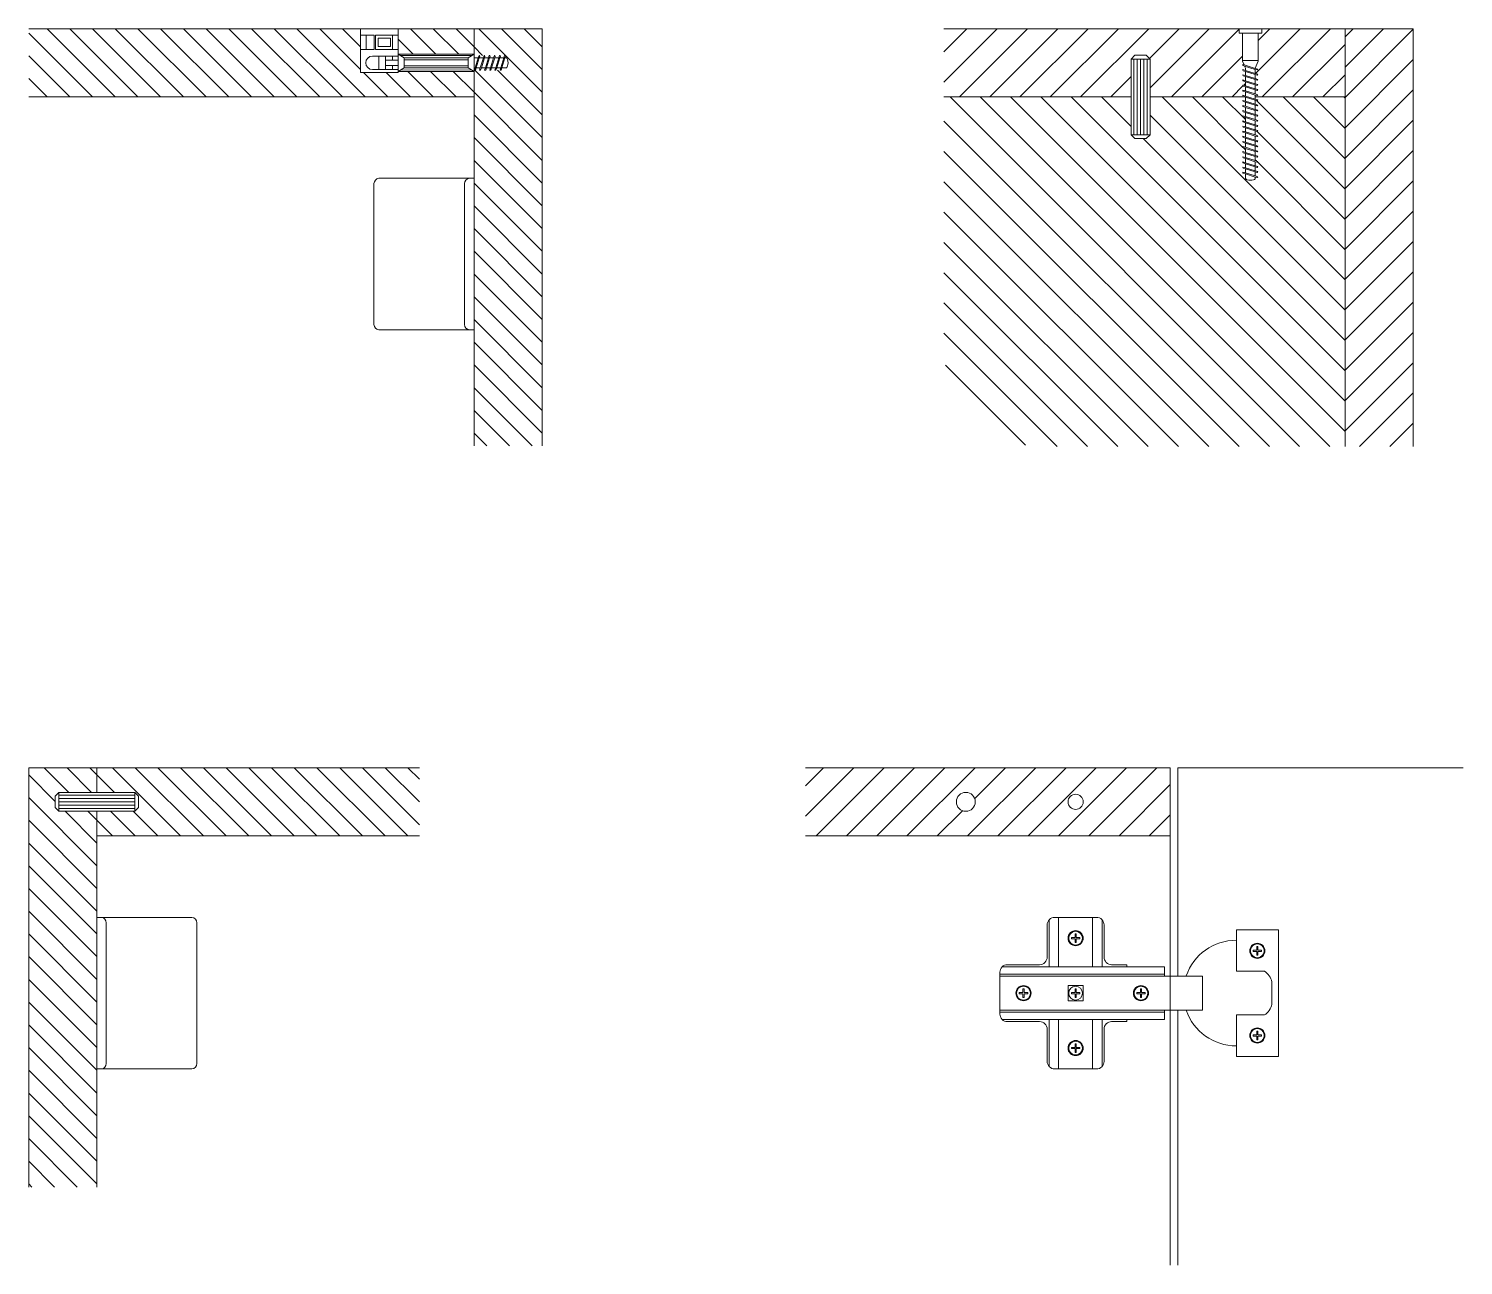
# Model space of a CAD drawing. Header units: centimetres. Extents: x -2268 to 1812, y -1681 to 1458.
# Drawn here: x 1390.99 to 1428.88, y -1464.32 to -1431.68 of the extents above; entities that cross this region are included whole.
import ezdxf

# ---------------------------------------------------------------- set-up
doc = ezdxf.new("R2010")
doc.units = ezdxf.units.CM
for name, color, linetype, lineweight in [('0_Num_Penna__5', 5, 'Continuous', 18), ('0_Num_Penna__6', 6, 'Continuous', 18), ('A-FURN_Num_Penna__252_Num_Penna__252_Num_Penna__3_Num_Penna__252_Num_Penna__252_Num_Penna__252_Num_Penna__252_Num_Penna__252_Num_Penna__252_Num_Penna__252_Num_Penna__252_Num_Penna__252_Num_Penna__252_Num_Penna__252_Num_Penna__5', 5, 'Continuous', 18), ('A-FURN_Num_Penna__252_Num_Penna__252_Num_Penna__3_Num_Penna__252_Num_Penna__252_Num_Penna__252_Num_Penna__252_Num_Penna__252_Num_Penna__252_Num_Penna__252_Num_Penna__252_Num_Penna__252_Num_Penna__252_Num_Penna__252_Num_Penna__6', 6, 'Continuous', 18), ('INFO_Num_Penna__2_Num_Penna__2_Num_Penna__2_Num_Penna__2_Num_Penna__5', 5, 'Continuous', 18), ('PDF _Geometria_Num_Penna__5', 5, 'Continuous', 18), ('PDF16_Geometry_Num_Penna__6_Num_Penna__6_Num_Penna__6_Num_Penna__6_Num_Penna__6_Num_Penna__6_Num_Penna__6_Num_Penna__6_Num_Penna__6_Num_Penna__6_Num_Penna__6_Num_Penna__6_Num_Penna__6_Num_Penna__6', 6, 'Continuous', 18), ('PDF22_Geometry_Num_Penna__1_Num_Penna__255_Num_Penna__5_Num_Penna__5_Num_Penna__5', 5, 'Continuous', 18), ('PDF2_Geometry_Num_Penna__7_Num_Penna__7_Num_Penna__7_Num_Penna__7_Num_Penna__7_Num_Penna__7_Num_Penna__7_Num_Penna__5', 5, 'Continuous', 18), ('PDF2_Geometry_Num_Penna__7_Num_Penna__7_Num_Penna__7_Num_Penna__7_Num_Penna__7_Num_Penna__7_Num_Penna__7_Num_Penna__6', 6, 'Continuous', 18), ('PDF_Geometry_Num_Penna__7_Num_Penna__7_Num_Penna__3_Num_Penna__6_Num_Penna__6_Num_Penna__6_Num_Penna__6_Num_Penna__6_Num_Penna__6_Num_Penna__6_Num_Penna__6_Num_Penna__6_Num_Penna__6_Num_Penna__6', 6, 'Continuous', 18), ('VITE_Num_Penna__5', 5, 'Continuous', 18), ('VITE_Num_Penna__6', 6, 'Continuous', 18)]:
    doc.layers.add(name, color=color, linetype=linetype, lineweight=lineweight)
pattern_1 = [(135, (2267.1687, 92.25136), (-0.3, -0.3), [])]

msp = doc.modelspace()

# ---------------------------------------------------------------- hatches: boundary and pattern name
at = {"layer": '0_Num_Penna__5', "ltscale": 0.5}
h = msp.add_hatch(dxfattribs=at)
h.set_pattern_fill('JIS_WOOD', color=254, scale=0.6, angle=90)
h.paths.add_polyline_path([(1402.7522, -1431.6759), (1400.7522, -1431.6759), (1400.7522, -1432.3473), (1402.7522, -1432.3473)], flags=17)
h.paths.add_polyline_path([(1390.9918, -1431.6759), (1390.9918, -1433.4759), (1402.7522, -1433.4759), (1402.7522, -1432.8044), (1400.7522, -1432.8044), (1400.7522, -1432.8332), (1399.7522, -1432.8332), (1399.7522, -1431.6759)])
h = msp.add_hatch(dxfattribs=at)
h.set_pattern_fill('JIS_WOOD', color=254, scale=0.6, angle=90)
h.paths.add_polyline_path([(1402.7522, -1442.6877), (1404.5522, -1442.6877), (1404.5522, -1431.6759), (1402.7522, -1431.6759), (1402.7522, -1432.3793), (1403.5826, -1432.3793), (1403.6145, -1432.4526), (1403.6384, -1432.4914), (1403.6384, -1432.6603), (1403.6145, -1432.6993), (1403.5976, -1432.7063), (1403.5826, -1432.7061), (1403.5826, -1432.7725), (1402.7522, -1432.7724)])
h = msp.add_hatch(dxfattribs=at)
h.set_pattern_fill('JIS_WOOD', color=254, scale=0.8)
h.set_pattern_definition([(45, (-26.9545, 0), (-0.4, 0.4), [])])
h.paths.add_polyline_path([(1423.0477, -1431.7958), (1422.9536, -1431.7958), (1422.9536, -1431.6759), (1415.1625, -1431.6759), (1415.1625, -1433.4759), (1420.1049, -1433.4759), (1420.1049, -1432.4759), (1420.2049, -1432.3759), (1420.5049, -1432.3759), (1420.6049, -1432.4759), (1420.6049, -1433.4759), (1423.0723, -1433.4759, -0.3351529), (1423.0569, -1433.433), (1423.1232, -1433.4535), (1423.1232, -1433.3463), (1423.0596, -1433.3266, -0.1987158), (1423.0569, -1433.2977), (1423.1232, -1433.3183), (1423.1232, -1433.211), (1423.0596, -1433.1913, -0.1992809), (1423.0569, -1433.1624), (1423.1232, -1433.183), (1423.1232, -1433.0757), (1423.0596, -1433.056, -0.1983308), (1423.0569, -1433.0271), (1423.1232, -1433.0477), (1423.1232, -1432.9404), (1423.0596, -1432.9207, -0.1996276), (1423.0569, -1432.8918), (1423.1232, -1432.9124), (1423.1232, -1432.8051), (1423.0596, -1432.7854, -0.1987158), (1423.0569, -1432.7566), (1423.1232, -1432.7771), (1423.1232, -1432.7195), (1423.1014, -1432.6631), (1423.0596, -1432.6501, -0.1958522), (1423.0571, -1432.6213), (1423.089, -1432.6312), (1423.045, -1432.5175), (1423.0477, -1432.5175)])
h.paths.add_polyline_path([(1425.7549, -1431.6759), (1423.5536, -1431.6759), (1423.5536, -1431.7959), (1423.4595, -1431.7959), (1423.4595, -1432.5175), (1423.4595, -1432.5175, -0.0928248), (1423.4569, -1432.5311), (1423.3839, -1432.7195), (1423.3839, -1432.7225), (1423.4503, -1432.743, -0.1989009), (1423.4318, -1432.7653), (1423.3839, -1432.7505), (1423.3839, -1432.8578), (1423.4503, -1432.8783, -0.1990067), (1423.4318, -1432.9006), (1423.3839, -1432.8858), (1423.3839, -1432.9931), (1423.4503, -1433.0136, -0.1988875), (1423.4318, -1433.0359), (1423.3839, -1433.021), (1423.3839, -1433.1284), (1423.4503, -1433.1489, -0.1989434), (1423.4318, -1433.1712), (1423.3839, -1433.1563), (1423.3839, -1433.2637), (1423.4503, -1433.2842, -0.1988859), (1423.4318, -1433.3064), (1423.3839, -1433.2916), (1423.3839, -1433.399), (1423.4503, -1433.4195, -0.1990067), (1423.4318, -1433.4417), (1423.3839, -1433.4269), (1423.3839, -1433.4759), (1425.7549, -1433.4759)])
h = msp.add_hatch(dxfattribs=at)
h.set_pattern_fill('JIS_WOOD', color=254, scale=0.8)
h.set_pattern_definition([(45, (2133.77467, 9.7282), (-0.4, 0.4), [])])
h.paths.add_polyline_path([(1425.7549, -1442.7087), (1427.5549, -1442.7087), (1427.5549, -1431.6759), (1425.7549, -1431.6759)])
h = msp.add_hatch(dxfattribs=at)
h.set_pattern_fill('JIS_WOOD', color=254, scale=0.8, angle=90)
h.set_pattern_definition([(135, (-26.9545, 0), (-0.4, -0.4), [])])
h.paths.add_polyline_path([(1425.7549, -1433.4759), (1423.3839, -1433.4759), (1423.3839, -1433.5342), (1423.4503, -1433.5548, -0.1988875), (1423.4318, -1433.577), (1423.3839, -1433.5622), (1423.3839, -1433.6695), (1423.4503, -1433.6901, -0.1989434), (1423.4318, -1433.7123), (1423.3839, -1433.6975), (1423.3839, -1433.8048), (1423.4503, -1433.8254, -0.1988859), (1423.4318, -1433.8476), (1423.3839, -1433.8328), (1423.3839, -1433.9401), (1423.4503, -1433.9607, -0.1990067), (1423.4318, -1433.9829), (1423.3839, -1433.9681), (1423.3839, -1434.0754), (1423.4503, -1434.0959, -0.1988875), (1423.4318, -1434.1182), (1423.3839, -1434.1034), (1423.3839, -1434.2107), (1423.4503, -1434.2312, -0.1989434), (1423.4318, -1434.2535), (1423.3839, -1434.2387), (1423.3839, -1434.346), (1423.4503, -1434.3665, -0.1988859), (1423.4318, -1434.3888), (1423.3839, -1434.374), (1423.3839, -1434.4813), (1423.4503, -1434.5018, -0.1990067), (1423.4318, -1434.5241), (1423.3839, -1434.5093), (1423.3839, -1434.6166), (1423.4503, -1434.6371, -0.1988875), (1423.4318, -1434.6594), (1423.3839, -1434.6445), (1423.3839, -1434.7519), (1423.4503, -1434.7724, -0.1989434), (1423.4318, -1434.7947), (1423.3839, -1434.7798), (1423.3839, -1434.8872), (1423.4503, -1434.9077, -0.1988859), (1423.4318, -1434.9299), (1423.3839, -1434.9151), (1423.3839, -1435.0225), (1423.4503, -1435.043, -0.1990067), (1423.4318, -1435.0652), (1423.3839, -1435.0504), (1423.3839, -1435.1577), (1423.4503, -1435.1783, -0.1988875), (1423.4318, -1435.2005), (1423.3839, -1435.1857), (1423.3839, -1435.293), (1423.4503, -1435.3136, -0.1989434), (1423.4318, -1435.3358), (1423.3839, -1435.321), (1423.3839, -1435.4283), (1423.4503, -1435.4489, -0.1988859), (1423.4318, -1435.4711), (1423.3839, -1435.4563), (1423.3839, -1435.5636), (1423.4503, -1435.5842, -0.1990067), (1423.4318, -1435.6064), (1423.3839, -1435.5916), (1423.3839, -1435.6305, -0.1429907), (1423.3385, -1435.6621, -0.1639438), (1423.1685, -1435.662, -0.1415974), (1423.1232, -1435.6305), (1423.1232, -1435.511), (1423.0596, -1435.4913, -0.1987158), (1423.0569, -1435.4624), (1423.1232, -1435.4829), (1423.1232, -1435.3757), (1423.0596, -1435.356, -0.1992809), (1423.0569, -1435.3271), (1423.1232, -1435.3476), (1423.1232, -1435.2404), (1423.0596, -1435.2207, -0.1983308), (1423.0569, -1435.1918), (1423.1232, -1435.2123), (1423.1232, -1435.1051), (1423.0596, -1435.0854, -0.1996276), (1423.0569, -1435.0565), (1423.1232, -1435.077), (1423.1232, -1434.9698), (1423.0596, -1434.9501, -0.1987158), (1423.0569, -1434.9212), (1423.1232, -1434.9418), (1423.1232, -1434.8345), (1423.0596, -1434.8148, -0.1992809), (1423.0569, -1434.7859), (1423.1232, -1434.8065), (1423.1232, -1434.6992), (1423.0596, -1434.6795, -0.1983308), (1423.0569, -1434.6506), (1423.1232, -1434.6712), (1423.1232, -1434.5639), (1423.0596, -1434.5442, -0.1996276), (1423.0569, -1434.5153), (1423.1232, -1434.5359), (1423.1232, -1434.4286), (1423.0596, -1434.4089, -0.1987158), (1423.0569, -1434.3801), (1423.1232, -1434.4006), (1423.1232, -1434.2933), (1423.0596, -1434.2736, -0.1992809), (1423.0569, -1434.2448), (1423.1232, -1434.2653), (1423.1232, -1434.158), (1423.0596, -1434.1383, -0.1983308), (1423.0569, -1434.1095), (1423.1232, -1434.13), (1423.1232, -1434.0227), (1423.0596, -1434.0031, -0.1996276), (1423.0569, -1433.9742), (1423.1232, -1433.9947), (1423.1232, -1433.8875), (1423.0596, -1433.8678, -0.1987158), (1423.0569, -1433.8389), (1423.1232, -1433.8594), (1423.1232, -1433.7522), (1423.0596, -1433.7325, -0.1992809), (1423.0569, -1433.7036), (1423.1232, -1433.7241), (1423.1232, -1433.6169), (1423.0596, -1433.5972, -0.1983308), (1423.0569, -1433.5683), (1423.1232, -1433.5888), (1423.1232, -1433.4816), (1423.1047, -1433.4759), (1420.6049, -1433.4759), (1420.6049, -1434.4759), (1420.5049, -1434.5759), (1420.2049, -1434.5759), (1420.1049, -1434.4759), (1420.1049, -1433.4759), (1415.1625, -1433.4759), (1415.1625, -1440.1036, 0.4142136), (1417.7676, -1442.7087), (1425.7549, -1442.7087)])
h = msp.add_hatch(dxfattribs=at)
h.set_pattern_fill('JIS_WOOD', color=254, scale=0.6, angle=90)
h.set_pattern_definition(pattern_1)
h.paths.add_polyline_path([(1390.9918, -1462.2522), (1392.7918, -1462.2522), (1392.7918, -1452.3341), (1391.7918, -1452.3341), (1391.6918, -1452.2341), (1391.6918, -1451.9341), (1391.7918, -1451.8341), (1392.7918, -1451.8341), (1392.7918, -1451.1841), (1390.9918, -1451.1841)])
h = msp.add_hatch(dxfattribs=at)
h.set_pattern_fill('JIS_WOOD', color=254, scale=0.6, angle=90)
h.set_pattern_definition(pattern_1)
h.paths.add_polyline_path([(1401.3081, -1452.9841), (1401.3081, -1451.1841), (1392.7918, -1451.1841), (1392.7918, -1451.8341), (1393.7918, -1451.8341), (1393.8918, -1451.9341), (1393.8918, -1452.2341), (1393.7918, -1452.3341), (1392.7918, -1452.3341), (1392.7918, -1452.9841)])
h = msp.add_hatch(dxfattribs=at)
h.set_pattern_fill('JIS_WOOD', color=254, scale=0.8)
h.set_pattern_definition([(45, (-65.03284, 10.99776), (-0.4, 0.4), [])])
h.paths.add_polyline_path([(1411.5095, -1451.1841), (1411.5095, -1452.9841), (1421.1392, -1452.9841), (1421.1392, -1451.1841)])
h.paths.add_polyline_path([(1415.9892, -1452.0841, -1), (1415.4892, -1452.0841, -1)], flags=16)
h.paths.add_polyline_path([(1418.8392, -1452.0841, -1), (1418.4392, -1452.0841, -1)], flags=16)

# ---------------------------------------------------------------- linework, layer by layer
at = {"layer": '0_Num_Penna__5', "color": 6, "ltscale": 0.5}
msp.add_line((1400.7522, -1432.8044), (1400.7522, -1432.8332), dxfattribs=at)
at = {"layer": '0_Num_Penna__6', "color": 6, "linetype": 'Continuous', "lineweight": 18}
for p, q in [((1399.7522, -1432.8332), (1399.7522, -1431.6759)), ((1400.7522, -1432.3473), (1400.7522, -1431.6759)), ((1402.7522, -1432.3473), (1400.7522, -1432.3473)), ((1420.1049, -1432.4759), (1420.2049, -1432.3759)), ((1420.2049, -1432.3759), (1420.5049, -1432.3759)), ((1420.6049, -1432.4759), (1420.5049, -1432.3759)), ((1400.7522, -1432.8332), (1399.7522, -1432.8332)), ((1420.1049, -1434.4759), (1420.2049, -1434.5759)), ((1420.2049, -1434.5759), (1420.5049, -1434.5759)), ((1420.6049, -1434.4759), (1420.5049, -1434.5759)), ((1391.7918, -1451.8341), (1391.6918, -1451.9341)), ((1391.6918, -1451.9341), (1391.6918, -1452.2341)), ((1393.7918, -1451.8341), (1393.8918, -1451.9341)), ((1393.8918, -1451.9341), (1393.8918, -1452.2341)), ((1391.7918, -1452.3341), (1391.6918, -1452.2341)), ((1393.7918, -1452.3341), (1393.8918, -1452.2341))]:
    msp.add_line(p, q, dxfattribs=at)
at = {"layer": 'A-FURN_Num_Penna__252_Num_Penna__252_Num_Penna__3_Num_Penna__252_Num_Penna__252_Num_Penna__252_Num_Penna__252_Num_Penna__252_Num_Penna__252_Num_Penna__252_Num_Penna__252_Num_Penna__252_Num_Penna__252_Num_Penna__252_Num_Penna__5', "color": 5, "linetype": 'Continuous', "lineweight": 18}
for p, q in [((1423.5536, -1431.6759), (1422.9536, -1431.6758)), ((1423.0477, -1431.7958), (1423.4595, -1431.7959)), ((1400.9091, -1432.4425), (1400.9091, -1432.7095)), ((1402.5953, -1432.4425), (1402.5953, -1432.7095)), ((1402.7827, -1432.7063), (1402.8634, -1432.4456)), ((1402.8914, -1432.4456), (1402.8108, -1432.7063)), ((1402.918, -1432.7063), (1402.9987, -1432.4456)), ((1403.0267, -1432.4456), (1402.9461, -1432.7063)), ((1403.0533, -1432.7063), (1403.134, -1432.4456)), ((1403.162, -1432.4456), (1403.0813, -1432.7063)), ((1403.1886, -1432.7063), (1403.2693, -1432.4456)), ((1403.2973, -1432.4456), (1403.2166, -1432.7063)), ((1403.3239, -1432.7063), (1403.4046, -1432.4456)), ((1403.4325, -1432.4456), (1403.3519, -1432.7063)), ((1403.4592, -1432.7063), (1403.5399, -1432.4456)), ((1403.5678, -1432.4456), (1403.4872, -1432.7063)), ((1423.1232, -1432.5175), (1423.0477, -1432.5175)), ((1423.089, -1432.6312), (1423.3839, -1432.7225)), ((1423.3839, -1432.7505), (1423.1014, -1432.6631)), ((1423.4595, -1432.5175), (1423.1232, -1432.5175)), ((1423.1232, -1432.7771), (1423.3839, -1432.8578)), ((1423.3839, -1432.8858), (1423.1232, -1432.8051)), ((1423.1232, -1432.9124), (1423.3839, -1432.9931)), ((1423.3839, -1433.021), (1423.1232, -1432.9404)), ((1423.1232, -1433.0477), (1423.3839, -1433.1284)), ((1423.3839, -1433.1563), (1423.1232, -1433.0757)), ((1423.1232, -1433.183), (1423.3839, -1433.2637)), ((1423.3839, -1433.2916), (1423.1232, -1433.211)), ((1423.1232, -1433.3183), (1423.3839, -1433.399)), ((1423.3839, -1433.4269), (1423.1232, -1433.3463)), ((1423.1232, -1433.4535), (1423.3839, -1433.5342)), ((1423.3839, -1433.5622), (1423.1232, -1433.4816)), ((1423.1232, -1433.5888), (1423.3839, -1433.6695)), ((1423.3839, -1433.6975), (1423.1232, -1433.6169)), ((1423.1232, -1433.7241), (1423.3839, -1433.8048)), ((1423.3839, -1433.8328), (1423.1232, -1433.7522)), ((1423.1232, -1433.8594), (1423.3839, -1433.9401)), ((1423.3839, -1433.9681), (1423.1232, -1433.8875)), ((1423.1232, -1433.9947), (1423.3839, -1434.0754)), ((1423.3839, -1434.1034), (1423.1232, -1434.0227)), ((1423.1232, -1434.13), (1423.3839, -1434.2107)), ((1423.3839, -1434.2387), (1423.1232, -1434.158)), ((1423.1232, -1434.2653), (1423.3839, -1434.346)), ((1423.3839, -1434.374), (1423.1232, -1434.2933)), ((1423.1232, -1434.4006), (1423.3839, -1434.4813)), ((1423.3839, -1434.5093), (1423.1232, -1434.4286)), ((1423.1232, -1434.5359), (1423.3839, -1434.6166)), ((1423.3839, -1434.6445), (1423.1232, -1434.5639)), ((1423.1232, -1434.6712), (1423.3839, -1434.7519)), ((1423.3839, -1434.7798), (1423.1232, -1434.6992)), ((1423.1232, -1434.8065), (1423.3839, -1434.8872)), ((1423.3839, -1434.9151), (1423.1232, -1434.8345)), ((1423.1232, -1434.9418), (1423.3839, -1435.0225)), ((1423.3839, -1435.0504), (1423.1232, -1434.9698)), ((1423.1232, -1435.077), (1423.3839, -1435.1577)), ((1423.3839, -1435.1857), (1423.1232, -1435.1051)), ((1423.1232, -1435.2123), (1423.3839, -1435.293)), ((1423.3839, -1435.321), (1423.1232, -1435.2404)), ((1423.1232, -1435.3476), (1423.3839, -1435.4283)), ((1423.3839, -1435.4563), (1423.1232, -1435.3757)), ((1423.1232, -1435.4829), (1423.3839, -1435.5636)), ((1423.3839, -1435.5916), (1423.1232, -1435.511)), ((1421.1392, -1456.6843), (1421.1392, -1457.5839)), ((1418.4392, -1456.9341), (1418.8392, -1456.9341)), ((1418.4392, -1456.9341), (1418.4392, -1457.3341)), ((1418.8392, -1456.9341), (1418.8392, -1457.3341)), ((1418.4392, -1457.3341), (1418.8392, -1457.3341))]:
    msp.add_line(p, q, dxfattribs=at)
msp.add_circle((1415.7392, -1452.0841), 0.25, dxfattribs=at)
at = {"layer": 'A-FURN_Num_Penna__252_Num_Penna__252_Num_Penna__3_Num_Penna__252_Num_Penna__252_Num_Penna__252_Num_Penna__252_Num_Penna__252_Num_Penna__252_Num_Penna__252_Num_Penna__252_Num_Penna__252_Num_Penna__252_Num_Penna__252_Num_Penna__6', "color": 6, "linetype": 'Continuous', "lineweight": 18}
for p, q in [((1422.9536, -1431.6758), (1422.9536, -1431.7958)), ((1423.5536, -1431.6758), (1423.5536, -1431.7959)), ((1422.9536, -1431.7958), (1423.0477, -1431.7958)), ((1423.4595, -1431.7959), (1423.5536, -1431.7959)), ((1402.8634, -1432.4456), (1402.884, -1432.3793)), ((1402.9062, -1432.3977), (1402.8914, -1432.4456)), ((1402.9987, -1432.4456), (1403.0193, -1432.3793)), ((1403.0415, -1432.3977), (1403.0267, -1432.4456)), ((1403.134, -1432.4456), (1403.1545, -1432.3793)), ((1403.1768, -1432.3977), (1403.162, -1432.4456)), ((1403.2693, -1432.4456), (1403.2898, -1432.3793)), ((1403.3121, -1432.3977), (1403.2973, -1432.4456)), ((1403.4046, -1432.4456), (1403.4251, -1432.3793)), ((1403.4474, -1432.3977), (1403.4325, -1432.4456)), ((1403.5399, -1432.4456), (1403.5604, -1432.3793)), ((1403.5826, -1432.3977), (1403.5678, -1432.4456)), ((1402.7622, -1432.7726), (1402.7827, -1432.7063)), ((1402.8108, -1432.7063), (1402.7911, -1432.77)), ((1402.8975, -1432.7726), (1402.918, -1432.7063)), ((1402.9461, -1432.7063), (1402.9264, -1432.7699)), ((1403.0328, -1432.7726), (1403.0533, -1432.7063)), ((1403.0813, -1432.7063), (1403.0616, -1432.77)), ((1403.1681, -1432.7726), (1403.1886, -1432.7063)), ((1403.2166, -1432.7063), (1403.1969, -1432.7699)), ((1403.3033, -1432.7726), (1403.3239, -1432.7063)), ((1403.3519, -1432.7063), (1403.3322, -1432.7699)), ((1403.4386, -1432.7726), (1403.4592, -1432.7063)), ((1403.4872, -1432.7063), (1403.4675, -1432.7699)), ((1423.0569, -1432.6213), (1423.089, -1432.6312)), ((1423.0569, -1432.7566), (1423.1232, -1432.7771)), ((1423.1014, -1432.6631), (1423.0596, -1432.6501)), ((1423.1232, -1432.8051), (1423.0596, -1432.7854)), ((1423.3839, -1432.7225), (1423.4503, -1432.743)), ((1423.4318, -1432.7653), (1423.3839, -1432.7505)), ((1423.0569, -1432.8918), (1423.1232, -1432.9124)), ((1423.0569, -1433.0271), (1423.1232, -1433.0477)), ((1423.0569, -1433.1624), (1423.1232, -1433.183)), ((1423.1232, -1432.9404), (1423.0596, -1432.9207)), ((1423.1232, -1433.0757), (1423.0596, -1433.056)), ((1423.1232, -1433.211), (1423.0596, -1433.1913)), ((1423.3839, -1432.8578), (1423.4503, -1432.8783)), ((1423.4318, -1432.9006), (1423.3839, -1432.8858)), ((1423.3839, -1432.9931), (1423.4503, -1433.0136)), ((1423.4318, -1433.0359), (1423.3839, -1433.021)), ((1423.3839, -1433.1284), (1423.4503, -1433.1489)), ((1423.4318, -1433.1712), (1423.3839, -1433.1563)), ((1423.0569, -1433.2977), (1423.1232, -1433.3183)), ((1423.0569, -1433.433), (1423.1232, -1433.4535)), ((1423.0569, -1433.5683), (1423.1232, -1433.5888)), ((1423.1232, -1433.3463), (1423.0596, -1433.3266)), ((1423.1232, -1433.4816), (1423.0596, -1433.4619)), ((1423.3839, -1433.2637), (1423.4503, -1433.2842)), ((1423.4318, -1433.3064), (1423.3839, -1433.2916)), ((1423.3839, -1433.399), (1423.4503, -1433.4195)), ((1423.4318, -1433.4417), (1423.3839, -1433.4269)), ((1423.3839, -1433.5342), (1423.4503, -1433.5548)), ((1423.4318, -1433.577), (1423.3839, -1433.5622)), ((1423.0569, -1433.7036), (1423.1232, -1433.7241)), ((1423.0569, -1433.8389), (1423.1232, -1433.8594)), ((1423.1232, -1433.6169), (1423.0596, -1433.5972)), ((1423.1232, -1433.7522), (1423.0596, -1433.7325)), ((1423.1232, -1433.8875), (1423.0596, -1433.8678)), ((1423.3839, -1433.6695), (1423.4503, -1433.6901)), ((1423.4318, -1433.7123), (1423.3839, -1433.6975)), ((1423.3839, -1433.8048), (1423.4503, -1433.8254)), ((1423.4318, -1433.8476), (1423.3839, -1433.8328)), ((1423.3839, -1433.9401), (1423.4503, -1433.9607)), ((1423.0569, -1433.9742), (1423.1232, -1433.9947)), ((1423.0569, -1434.1095), (1423.1232, -1434.13)), ((1423.0569, -1434.2448), (1423.1232, -1434.2653)), ((1423.1232, -1434.0227), (1423.0596, -1434.0031)), ((1423.1232, -1434.158), (1423.0596, -1434.1383)), ((1423.1232, -1434.2933), (1423.0596, -1434.2736)), ((1423.4318, -1433.9829), (1423.3839, -1433.9681)), ((1423.3839, -1434.0754), (1423.4503, -1434.0959)), ((1423.4318, -1434.1182), (1423.3839, -1434.1034)), ((1423.3839, -1434.2107), (1423.4503, -1434.2312)), ((1423.4318, -1434.2535), (1423.3839, -1434.2387)), ((1423.0569, -1434.3801), (1423.1232, -1434.4006)), ((1423.0569, -1434.5153), (1423.1232, -1434.5359)), ((1423.0569, -1434.6506), (1423.1232, -1434.6712)), ((1423.1232, -1434.4286), (1423.0596, -1434.4089)), ((1423.1232, -1434.5639), (1423.0596, -1434.5442)), ((1423.1232, -1434.6992), (1423.0596, -1434.6795)), ((1423.3839, -1434.346), (1423.4503, -1434.3665)), ((1423.4318, -1434.3888), (1423.3839, -1434.374)), ((1423.3839, -1434.4813), (1423.4503, -1434.5018)), ((1423.4318, -1434.5241), (1423.3839, -1434.5093)), ((1423.3839, -1434.6166), (1423.4503, -1434.6371)), ((1423.4318, -1434.6594), (1423.3839, -1434.6445)), ((1423.0569, -1434.7859), (1423.1232, -1434.8065)), ((1423.0569, -1434.9212), (1423.1232, -1434.9418)), ((1423.0569, -1435.0565), (1423.1232, -1435.077)), ((1423.1232, -1434.8345), (1423.0596, -1434.8148)), ((1423.1232, -1434.9698), (1423.0596, -1434.9501)), ((1423.1232, -1435.1051), (1423.0596, -1435.0854)), ((1423.3839, -1434.7519), (1423.4503, -1434.7724)), ((1423.4318, -1434.7946), (1423.3839, -1434.7798)), ((1423.3839, -1434.8872), (1423.4503, -1434.9077)), ((1423.4318, -1434.9299), (1423.3839, -1434.9151)), ((1423.3839, -1435.0225), (1423.4503, -1435.043)), ((1423.4318, -1435.0652), (1423.3839, -1435.0504)), ((1423.0569, -1435.1918), (1423.1232, -1435.2123)), ((1423.0569, -1435.3271), (1423.1232, -1435.3476)), ((1423.0569, -1435.4624), (1423.1232, -1435.4829)), ((1423.1232, -1435.2404), (1423.0596, -1435.2207)), ((1423.1232, -1435.3757), (1423.0596, -1435.356)), ((1423.3839, -1435.1577), (1423.4503, -1435.1783)), ((1423.4318, -1435.2005), (1423.3839, -1435.1857)), ((1423.3839, -1435.293), (1423.4503, -1435.3136)), ((1423.4318, -1435.3358), (1423.3839, -1435.321)), ((1423.3839, -1435.4283), (1423.4503, -1435.4489)), ((1423.4318, -1435.4711), (1423.3839, -1435.4563)), ((1423.1232, -1435.511), (1423.0596, -1435.4913)), ((1423.3839, -1435.5636), (1423.4503, -1435.5842)), ((1423.4318, -1435.6064), (1423.3839, -1435.5916))]:
    msp.add_line(p, q, dxfattribs=at)
at = {"layer": 'INFO_Num_Penna__2_Num_Penna__2_Num_Penna__2_Num_Penna__2_Num_Penna__5', "color": 5, "linetype": 'Continuous', "lineweight": 18}
for p, q in [((1400.1103, -1439.4852), (1400.1103, -1435.7658)), ((1402.4854, -1435.6255), (1400.2399, -1435.6255)), ((1402.4854, -1435.6255), (1402.7522, -1435.6255)), ((1402.5022, -1435.7658), (1402.5022, -1439.4852)), ((1402.4854, -1439.6255), (1400.2399, -1439.6255)), ((1402.7522, -1439.6255), (1402.4854, -1439.6255)), ((1393.0585, -1455.1338), (1392.7918, -1455.1338)), ((1393.0585, -1455.1338), (1395.3041, -1455.1338)), ((1393.0418, -1455.2741), (1393.0418, -1458.9935)), ((1395.4337, -1458.9935), (1395.4337, -1455.2741)), ((1418.6242, -1455.6691), (1418.5267, -1455.6691)), ((1418.5267, -1455.6691), (1418.5267, -1455.6991)), ((1418.6242, -1455.6991), (1418.5267, -1455.6991)), ((1418.6242, -1455.6691), (1418.6242, -1455.5715)), ((1418.6242, -1455.5715), (1418.6543, -1455.5715)), ((1418.6242, -1455.6991), (1418.6242, -1455.7967)), ((1418.6543, -1455.7967), (1418.6242, -1455.7967)), ((1418.6543, -1455.6691), (1418.6543, -1455.5715)), ((1418.6543, -1455.6691), (1418.7518, -1455.6691)), ((1418.6543, -1455.6991), (1418.7518, -1455.6991)), ((1418.6543, -1455.6991), (1418.6543, -1455.7967)), ((1418.7518, -1455.6991), (1418.7518, -1455.6691)), ((1423.4226, -1456.0012), (1423.4226, -1455.9036)), ((1423.4226, -1455.9036), (1423.4527, -1455.9036)), ((1423.4527, -1456.0012), (1423.4527, -1455.9036)), ((1423.4226, -1456.0012), (1423.3251, -1456.0012)), ((1423.3251, -1456.0012), (1423.3251, -1456.0312)), ((1423.4226, -1456.0312), (1423.3251, -1456.0312)), ((1423.4226, -1456.0312), (1423.4226, -1456.1288)), ((1423.4527, -1456.1288), (1423.4226, -1456.1288)), ((1423.4527, -1456.0012), (1423.5503, -1456.0012)), ((1423.4527, -1456.0312), (1423.5503, -1456.0312)), ((1423.4527, -1456.0312), (1423.4527, -1456.1288)), ((1423.5503, -1456.0312), (1423.5503, -1456.0012)), ((1417.2483, -1457.1191), (1417.2483, -1457.0215)), ((1417.2483, -1457.0215), (1417.2784, -1457.0215)), ((1417.2784, -1457.1191), (1417.2784, -1457.0215)), ((1418.6242, -1457.1191), (1418.6242, -1457.0215)), ((1418.6242, -1457.0215), (1418.6543, -1457.0215)), ((1418.6543, -1457.1191), (1418.6543, -1457.0215)), ((1420.3494, -1457.1191), (1420.3494, -1457.0215)), ((1420.3494, -1457.0215), (1420.3794, -1457.0215)), ((1420.3794, -1457.1191), (1420.3794, -1457.0215)), ((1417.2483, -1457.1191), (1417.1508, -1457.1191)), ((1417.1508, -1457.1191), (1417.1508, -1457.1492)), ((1417.2483, -1457.1492), (1417.1508, -1457.1492)), ((1417.2483, -1457.1492), (1417.2483, -1457.2467)), ((1417.2784, -1457.2467), (1417.2483, -1457.2467)), ((1417.2784, -1457.1191), (1417.3759, -1457.1191)), ((1417.2784, -1457.1492), (1417.3759, -1457.1492)), ((1417.2784, -1457.1492), (1417.2784, -1457.2467)), ((1417.3759, -1457.1492), (1417.3759, -1457.1191)), ((1418.6242, -1457.1191), (1418.5267, -1457.1191)), ((1418.5267, -1457.1191), (1418.5267, -1457.1492)), ((1418.6242, -1457.1492), (1418.5267, -1457.1492)), ((1418.6242, -1457.1492), (1418.6242, -1457.2467)), ((1418.6543, -1457.2467), (1418.6242, -1457.2467)), ((1418.6543, -1457.1191), (1418.7518, -1457.1191)), ((1418.6543, -1457.1492), (1418.7518, -1457.1492)), ((1418.6543, -1457.1492), (1418.6543, -1457.2467)), ((1418.7518, -1457.1492), (1418.7518, -1457.1191)), ((1420.3494, -1457.1191), (1420.2518, -1457.1191)), ((1420.2518, -1457.1191), (1420.2518, -1457.1492)), ((1420.3494, -1457.1492), (1420.2518, -1457.1492)), ((1420.3494, -1457.1492), (1420.3494, -1457.2467)), ((1420.3794, -1457.2467), (1420.3494, -1457.2467)), ((1420.3794, -1457.1191), (1420.477, -1457.1191)), ((1420.3794, -1457.1492), (1420.477, -1457.1492)), ((1420.3794, -1457.1492), (1420.3794, -1457.2467)), ((1420.477, -1457.1492), (1420.477, -1457.1191)), ((1423.4226, -1458.237), (1423.4226, -1458.1395)), ((1423.4226, -1458.1395), (1423.4527, -1458.1395)), ((1423.4527, -1458.237), (1423.4527, -1458.1395)), ((1418.6242, -1458.5691), (1418.5267, -1458.5691)), ((1418.5267, -1458.5691), (1418.5267, -1458.5991)), ((1418.6242, -1458.5691), (1418.6242, -1458.4715)), ((1418.6242, -1458.4715), (1418.6543, -1458.4715)), ((1418.6543, -1458.5691), (1418.6543, -1458.4715)), ((1418.6543, -1458.5691), (1418.7518, -1458.5691)), ((1418.7518, -1458.5991), (1418.7518, -1458.5691)), ((1423.4226, -1458.237), (1423.3251, -1458.237)), ((1423.3251, -1458.237), (1423.3251, -1458.2671)), ((1423.4226, -1458.2671), (1423.3251, -1458.2671)), ((1423.4226, -1458.2671), (1423.4226, -1458.3646)), ((1423.4527, -1458.3646), (1423.4226, -1458.3646)), ((1423.4527, -1458.237), (1423.5503, -1458.237)), ((1423.4527, -1458.2671), (1423.5503, -1458.2671)), ((1423.4527, -1458.2671), (1423.4527, -1458.3646)), ((1423.5503, -1458.2671), (1423.5503, -1458.237)), ((1418.6242, -1458.5991), (1418.5267, -1458.5991)), ((1418.6242, -1458.5991), (1418.6242, -1458.6967)), ((1418.6543, -1458.6967), (1418.6242, -1458.6967)), ((1418.6543, -1458.5991), (1418.7518, -1458.5991)), ((1418.6543, -1458.5991), (1418.6543, -1458.6967)), ((1392.7918, -1459.1338), (1393.0585, -1459.1338)), ((1393.0585, -1459.1338), (1395.3041, -1459.1338))]:
    msp.add_line(p, q, dxfattribs=at)
for centre in [(1418.6392, -1455.6841), (1423.4377, -1456.0162), (1417.2634, -1457.1341), (1418.6392, -1457.1341), (1420.3644, -1457.1341), (1423.4377, -1458.252), (1418.6392, -1458.5841)]:
    msp.add_circle(centre, 0.1816, dxfattribs=at)
for centre, start, end in [((1400.2522, -1435.7669), 94.9741, 179.56169), ((1402.6441, -1435.7669), 94.9741, 179.56169), ((1400.2522, -1439.4841), 180.43831, 265.0259), ((1402.6441, -1439.4841), 180.43831, 265.0259), ((1392.8999, -1455.2752), 0.43831, 85.0259), ((1395.2918, -1455.2752), 0.43831, 85.0259), ((1392.8999, -1458.9924), 274.9741, 359.56169), ((1395.2918, -1458.9924), 274.9741, 359.56169)]:
    msp.add_arc(centre, 0.1419, start, end, dxfattribs=at)
at = {"layer": 'PDF _Geometria_Num_Penna__5', "color": 5, "linetype": 'Continuous', "lineweight": 18, "flags": 128}
for points in [[(1419.9887, -1456.4356), (1419.9887, -1456.3827), (1419.5907, -1456.3827, -0.4142136), (1419.3907, -1456.1827), (1419.3907, -1455.3338, 0.4142136), (1419.1907, -1455.1338), (1418.0878, -1455.1338, 0.4142136), (1417.8878, -1455.3338), (1417.8878, -1456.1827, -0.4142136), (1417.6878, -1456.3827), (1416.8389, -1456.3827, 0.4142136), (1416.6389, -1456.5827), (1416.6389, -1457.6856, 0.4142136), (1416.8389, -1457.8856), (1417.6878, -1457.8856, -0.4142136), (1417.8878, -1458.0856), (1417.8878, -1458.9345, 0.4142136), (1418.0878, -1459.1345), (1419.1907, -1459.1345, 0.4142136), (1419.3907, -1458.9345), (1419.3907, -1458.0856, -0.4142136), (1419.5907, -1457.8856), (1419.9887, -1457.8856), (1419.9887, -1457.8326)], [(1424, -1455.4619), (1424, -1458.8064), (1422.8834, -1458.8064), (1422.8834, -1457.7109), (1423.6295, -1457.7109, 0.1971539), (1423.82, -1457.4305)], [(1423.82, -1456.8378, 0.1948743), (1423.6295, -1456.5573), (1422.8834, -1456.5573), (1422.8834, -1455.4619), (1424, -1455.4619)]]:
    msp.add_lwpolyline(points, format="xyb", dxfattribs=at)
for points in [[(1418.1894, -1455.1338), (1418.1894, -1456.4356)], [(1419.0891, -1456.4356), (1419.0891, -1455.1338)], [(1417.9407, -1455.1982), (1417.9407, -1456.4356)], [(1419.3378, -1456.4356), (1419.3378, -1455.1982)], [(1420.9889, -1456.6343), (1416.6389, -1456.6343)], [(1416.6389, -1457.5839), (1420.9889, -1457.5839), (1421.989, -1457.5839), (1421.989, -1456.6843), (1420.9889, -1456.6843), (1416.6389, -1456.6843)], [(1420.9889, -1456.4356), (1416.7034, -1456.4356)], [(1420.9889, -1456.6843), (1420.9889, -1456.4356)], [(1423.82, -1457.4305), (1423.82, -1457.1341), (1423.82, -1456.8378)], [(1416.6389, -1457.6339), (1420.9889, -1457.6339)], [(1417.9407, -1457.8326), (1420.9889, -1457.8326), (1420.9889, -1457.5839)], [(1416.7034, -1457.8326), (1417.9407, -1457.8326)], [(1417.9407, -1457.8326), (1417.9407, -1459.07)], [(1418.1894, -1457.8326), (1418.1894, -1459.1345)], [(1419.0891, -1459.1345), (1419.0891, -1457.8326)], [(1419.3378, -1459.07), (1419.3378, -1457.8326)]]:
    msp.add_lwpolyline(points, dxfattribs=at)
at = {"layer": 'PDF _Geometria_Num_Penna__5', "color": 5, "linetype": 'Continuous', "lineweight": 18}
for centre, radius, start, end in [((1422.8807, -1457.1314), 1.3944, 90.00128, 161.15952), ((1422.8806, -1457.1317), 1.3942, 198.83555, 270.00365)]:
    msp.add_arc(centre, radius, start, end, dxfattribs=at)
at = {"layer": 'PDF16_Geometry_Num_Penna__6_Num_Penna__6_Num_Penna__6_Num_Penna__6_Num_Penna__6_Num_Penna__6_Num_Penna__6_Num_Penna__6_Num_Penna__6_Num_Penna__6_Num_Penna__6_Num_Penna__6_Num_Penna__6_Num_Penna__6', "color": 6, "linetype": 'Continuous', "lineweight": 18}
for p, q in [((1390.9918, -1431.6759), (1399.7522, -1431.6759)), ((1400.7522, -1431.6759), (1404.5522, -1431.6759)), ((1404.5522, -1431.6759), (1404.5522, -1442.6877)), ((1415.1625, -1431.6759), (1422.9551, -1431.6759)), ((1423.5551, -1431.6759), (1425.7549, -1431.6759)), ((1425.7549, -1431.6759), (1425.7549, -1442.7087)), ((1425.7549, -1431.6759), (1427.5549, -1431.6759)), ((1427.5549, -1431.6759), (1427.5549, -1442.7087)), ((1402.7522, -1432.3473), (1402.7522, -1432.4456)), ((1402.7522, -1432.7063), (1402.7522, -1432.8044)), ((1390.9918, -1433.4759), (1402.7522, -1433.4759)), ((1402.7522, -1433.4759), (1402.7522, -1442.6877)), ((1415.1625, -1433.4759), (1420.1049, -1433.4759)), ((1420.6049, -1433.4759), (1423.1047, -1433.4759)), ((1423.3839, -1433.4759), (1425.7549, -1433.4759)), ((1390.9918, -1451.1841), (1390.9918, -1462.2522)), ((1390.9918, -1451.1841), (1401.3081, -1451.1841)), ((1392.7918, -1451.1841), (1392.7918, -1451.8341)), ((1411.5095, -1451.1841), (1421.1392, -1451.1841)), ((1421.1392, -1451.1841), (1421.1392, -1456.6843)), ((1392.7918, -1452.3341), (1392.7918, -1462.2522)), ((1392.7918, -1452.9841), (1401.3081, -1452.9841)), ((1411.5095, -1452.9841), (1421.1392, -1452.9841)), ((1421.1392, -1457.5839), (1421.1392, -1464.3183))]:
    msp.add_line(p, q, dxfattribs=at)
at = {"layer": 'PDF16_Geometry_Num_Penna__6_Num_Penna__6_Num_Penna__6_Num_Penna__6_Num_Penna__6_Num_Penna__6_Num_Penna__6_Num_Penna__6_Num_Penna__6_Num_Penna__6_Num_Penna__6_Num_Penna__6_Num_Penna__6_Num_Penna__6', "color": 2, "linetype": 'Continuous', "lineweight": 18}
for p, q in [((1421.3392, -1451.1841), (1428.8771, -1451.1841)), ((1421.3392, -1451.1841), (1421.3392, -1456.6843)), ((1421.3392, -1457.5839), (1421.3392, -1464.3183))]:
    msp.add_line(p, q, dxfattribs=at)
at = {"layer": 'PDF22_Geometry_Num_Penna__1_Num_Penna__255_Num_Penna__5_Num_Penna__5_Num_Penna__5', "color": 5, "linetype": 'Continuous', "lineweight": 18}
for centre in [(1418.6392, -1452.0841), (1418.6392, -1455.6841), (1423.4377, -1456.0162), (1417.2634, -1457.1341), (1420.3644, -1457.1341), (1423.4377, -1458.252), (1418.6392, -1458.5841)]:
    msp.add_circle(centre, 0.2, dxfattribs=at)
at = {"layer": 'PDF2_Geometry_Num_Penna__7_Num_Penna__7_Num_Penna__7_Num_Penna__7_Num_Penna__7_Num_Penna__7_Num_Penna__7_Num_Penna__5', "color": 5, "linetype": 'Continuous', "lineweight": 18, "flags": 128}
for points in [[(1420.1789, -1432.4759), (1420.1789, -1434.4759)], [(1420.267, -1432.4759), (1420.267, -1434.4759)], [(1420.3553, -1432.4759), (1420.3553, -1434.4759)], [(1420.4435, -1432.4759), (1420.4435, -1434.4759)], [(1420.5317, -1432.4759), (1420.5317, -1434.4759)], [(1423.1232, -1432.7195), (1423.1232, -1432.7225)], [(1391.7918, -1451.908), (1393.7918, -1451.908)], [(1391.7918, -1451.9962), (1393.7918, -1451.9962)], [(1391.7918, -1452.0844), (1393.7918, -1452.0844)], [(1391.7918, -1452.1726), (1393.7918, -1452.1726)], [(1391.7918, -1452.2608), (1393.7918, -1452.2608)]]:
    msp.add_lwpolyline(points, dxfattribs=at)
at = {"layer": 'PDF2_Geometry_Num_Penna__7_Num_Penna__7_Num_Penna__7_Num_Penna__7_Num_Penna__7_Num_Penna__7_Num_Penna__7_Num_Penna__6', "color": 6, "linetype": 'Continuous', "lineweight": 18, "flags": 128}
for points in [[(1423.0502, -1432.5311, -0.0928564), (1423.0477, -1432.5175), (1423.0477, -1431.7958)], [(1423.4595, -1431.7959), (1423.4595, -1432.5175, -0.0974562), (1423.4567, -1432.5318)], [(1402.884, -1432.3793, -0.1989404), (1402.9062, -1432.3977)], [(1403.0193, -1432.3793, -0.1990067), (1403.0415, -1432.3977)], [(1403.1545, -1432.3793, -0.1988984), (1403.1768, -1432.3977)], [(1403.2898, -1432.3793, -0.1989543), (1403.3121, -1432.3977)], [(1403.4251, -1432.3793, -0.1989404), (1403.4474, -1432.3977)], [(1403.5604, -1432.3793, -0.1990067), (1403.5826, -1432.3977)], [(1402.7911, -1432.77, -0.1992809), (1402.7622, -1432.7726)], [(1402.9264, -1432.7699, -0.1987158), (1402.8975, -1432.7726)], [(1403.0616, -1432.7699, -0.1996277), (1403.0328, -1432.7726)], [(1403.197, -1432.7699, -0.1985138), (1403.1681, -1432.7726)], [(1403.3322, -1432.7699, -0.1992809), (1403.3033, -1432.7726)], [(1403.4675, -1432.7699, -0.1987158), (1403.4386, -1432.7726)], [(1403.5678, -1432.4456), (1403.5976, -1432.4456, -0.1995304), (1403.6145, -1432.4526, -0.1168771), (1403.6384, -1432.4914, -0.162888), (1403.6384, -1432.6603, -0.1168318), (1403.6145, -1432.6993, -0.198418), (1403.5976, -1432.7063), (1403.4872, -1432.7063)], [(1423.0596, -1432.7854, -0.1987158), (1423.0569, -1432.7566)], [(1423.0596, -1432.6501, -0.1958535), (1423.0571, -1432.6213)], [(1423.4503, -1432.743, -0.1989009), (1423.4318, -1432.7653)], [(1423.0596, -1432.9207, -0.1996277), (1423.0569, -1432.8918)], [(1423.0596, -1433.056, -0.1985138), (1423.0569, -1433.0271)], [(1423.0596, -1433.1913, -0.1992809), (1423.0569, -1433.1624)], [(1423.4503, -1432.8783, -0.1990067), (1423.4318, -1432.9006)], [(1423.4503, -1433.0136, -0.1988984), (1423.4318, -1433.0359)], [(1423.4503, -1433.1489, -0.1989543), (1423.4318, -1433.1712)], [(1423.0596, -1433.3266, -0.1987158), (1423.0569, -1433.2977)], [(1423.0596, -1433.4619, -0.1996277), (1423.0569, -1433.433)], [(1423.0596, -1433.5972, -0.1985138), (1423.0569, -1433.5683)], [(1423.4503, -1433.2842, -0.1989404), (1423.4318, -1433.3064)], [(1423.4503, -1433.4195, -0.1990067), (1423.4318, -1433.4417)], [(1423.4503, -1433.5548, -0.1988984), (1423.4318, -1433.577)], [(1423.0596, -1433.7325, -0.1992809), (1423.0569, -1433.7036)], [(1423.0596, -1433.8678, -0.1987158), (1423.0569, -1433.8389)], [(1423.4503, -1433.6901, -0.1989543), (1423.4318, -1433.7123)], [(1423.4503, -1433.8254, -0.1989404), (1423.4318, -1433.8476)], [(1423.0596, -1434.003, -0.1996277), (1423.0569, -1433.9742)], [(1423.0596, -1434.1384, -0.1985138), (1423.0569, -1434.1095)], [(1423.0596, -1434.2736, -0.1992809), (1423.0569, -1434.2448)], [(1423.4503, -1433.9607, -0.1990067), (1423.4318, -1433.9829)], [(1423.4503, -1434.0959, -0.1988984), (1423.4318, -1434.1182)], [(1423.4503, -1434.2312, -0.1989543), (1423.4318, -1434.2535)], [(1423.0596, -1434.4089, -0.1987158), (1423.0569, -1434.3801)], [(1423.0596, -1434.5442, -0.1996277), (1423.0569, -1434.5153)], [(1423.0596, -1434.6795, -0.1985138), (1423.0569, -1434.6506)], [(1423.4503, -1434.3665, -0.1989404), (1423.4318, -1434.3888)], [(1423.4503, -1434.5018, -0.1990067), (1423.4318, -1434.5241)], [(1423.4503, -1434.6371, -0.1988984), (1423.4318, -1434.6594)], [(1423.0596, -1434.8148, -0.1992809), (1423.0569, -1434.7859)], [(1423.0596, -1434.9501, -0.1987158), (1423.0569, -1434.9212)], [(1423.0596, -1435.0854, -0.1996277), (1423.0569, -1435.0565)], [(1423.4503, -1434.7724, -0.1989543), (1423.4318, -1434.7947)], [(1423.4503, -1434.9077, -0.1989404), (1423.4318, -1434.9299)], [(1423.4503, -1435.043, -0.1990067), (1423.4318, -1435.0652)], [(1423.0596, -1435.2207, -0.1985138), (1423.0569, -1435.1918)], [(1423.0596, -1435.356, -0.1992809), (1423.0569, -1435.3271)], [(1423.0596, -1435.4913, -0.1987158), (1423.0569, -1435.4624)], [(1423.4503, -1435.1783, -0.1988984), (1423.4318, -1435.2005)], [(1423.4503, -1435.3136, -0.1989543), (1423.4318, -1435.3358)], [(1423.4503, -1435.4489, -0.1989404), (1423.4318, -1435.4711)], [(1423.3839, -1435.5916), (1423.3839, -1435.6213, -0.1995304), (1423.3769, -1435.6382, -0.1168771), (1423.3382, -1435.6622, -0.162888), (1423.1692, -1435.6622, -0.1168318), (1423.1302, -1435.6383, -0.198418), (1423.1232, -1435.6214), (1423.1232, -1435.511)], [(1423.4503, -1435.5842, -0.1990067), (1423.4318, -1435.6064)]]:
    msp.add_lwpolyline(points, format="xyb", dxfattribs=at)
for points in [[(1402.7522, -1432.4456), (1402.8634, -1432.4456)], [(1402.7827, -1432.7063), (1402.7522, -1432.7063)], [(1402.918, -1432.7063), (1402.8108, -1432.7063)], [(1402.8914, -1432.4456), (1402.9987, -1432.4456)], [(1403.0533, -1432.7063), (1402.9461, -1432.7063)], [(1403.0267, -1432.4456), (1403.134, -1432.4456)], [(1403.1886, -1432.7063), (1403.0813, -1432.7063)], [(1403.162, -1432.4456), (1403.2693, -1432.4456)], [(1403.3239, -1432.7063), (1403.2166, -1432.7063)], [(1403.2973, -1432.4456), (1403.4046, -1432.4456)], [(1403.4592, -1432.7063), (1403.3519, -1432.7063)], [(1403.4325, -1432.4456), (1403.5399, -1432.4456)], [(1420.1049, -1432.4759), (1420.1049, -1434.4759)], [(1420.6049, -1434.4759), (1420.6049, -1432.4759)], [(1423.0502, -1432.5311), (1423.089, -1432.6312)], [(1423.1014, -1432.6631), (1423.1232, -1432.7195)], [(1423.1232, -1432.7771), (1423.1232, -1432.7195)], [(1423.1232, -1432.9124), (1423.1232, -1432.8051)], [(1423.4569, -1432.5312), (1423.3839, -1432.7195)], [(1423.3839, -1432.7195), (1423.3839, -1432.7225)], [(1423.3839, -1432.7505), (1423.3839, -1432.8578)], [(1423.1232, -1433.0477), (1423.1232, -1432.9404)], [(1423.1232, -1433.183), (1423.1232, -1433.0757)], [(1423.3839, -1432.8858), (1423.3839, -1432.9931)], [(1423.3839, -1433.021), (1423.3839, -1433.1284)], [(1423.3839, -1433.1563), (1423.3839, -1433.2637)], [(1423.1232, -1433.3183), (1423.1232, -1433.211)], [(1423.1232, -1433.4535), (1423.1232, -1433.3463)], [(1423.1232, -1433.5888), (1423.1232, -1433.4816)], [(1423.3839, -1433.2916), (1423.3839, -1433.399)], [(1423.3839, -1433.4269), (1423.3839, -1433.5342)], [(1423.3839, -1433.5622), (1423.3839, -1433.6695)], [(1423.1232, -1433.7241), (1423.1232, -1433.6169)], [(1423.1232, -1433.8594), (1423.1232, -1433.7522)], [(1423.1232, -1433.9947), (1423.1232, -1433.8875)], [(1423.3839, -1433.6975), (1423.3839, -1433.8048)], [(1423.3839, -1433.8328), (1423.3839, -1433.9401)], [(1423.1232, -1434.13), (1423.1232, -1434.0227)], [(1423.1232, -1434.2653), (1423.1232, -1434.158)], [(1423.1232, -1434.4006), (1423.1232, -1434.2933)], [(1423.3839, -1433.9681), (1423.3839, -1434.0754)], [(1423.3839, -1434.1034), (1423.3839, -1434.2107)], [(1423.3839, -1434.2387), (1423.3839, -1434.346)], [(1423.1232, -1434.5359), (1423.1232, -1434.4286)], [(1423.1232, -1434.6712), (1423.1232, -1434.5639)], [(1423.1232, -1434.8065), (1423.1232, -1434.6992)], [(1423.3839, -1434.374), (1423.3839, -1434.4813)], [(1423.3839, -1434.5093), (1423.3839, -1434.6166)], [(1423.3839, -1434.6445), (1423.3839, -1434.7519)], [(1423.1232, -1434.9418), (1423.1232, -1434.8345)], [(1423.1232, -1435.077), (1423.1232, -1434.9698)], [(1423.3839, -1434.7798), (1423.3839, -1434.8872)], [(1423.3839, -1434.9151), (1423.3839, -1435.0225)], [(1423.3839, -1435.0504), (1423.3839, -1435.1577)], [(1423.1232, -1435.2123), (1423.1232, -1435.1051)], [(1423.1232, -1435.3476), (1423.1232, -1435.2404)], [(1423.1232, -1435.4829), (1423.1232, -1435.3757)], [(1423.3839, -1435.1857), (1423.3839, -1435.293)], [(1423.3839, -1435.321), (1423.3839, -1435.4283)], [(1423.3839, -1435.4563), (1423.3839, -1435.5636)], [(1393.7918, -1451.8341), (1391.7918, -1451.8341)], [(1391.7918, -1452.3341), (1393.7918, -1452.3341)]]:
    msp.add_lwpolyline(points, dxfattribs=at)
at = {"layer": 'PDF_Geometry_Num_Penna__7_Num_Penna__7_Num_Penna__3_Num_Penna__6_Num_Penna__6_Num_Penna__6_Num_Penna__6_Num_Penna__6_Num_Penna__6_Num_Penna__6_Num_Penna__6_Num_Penna__6_Num_Penna__6_Num_Penna__6', "color": 6, "linetype": 'Continuous', "lineweight": 18}
for p, q in [((1402.7522, -1431.6759), (1402.7522, -1432.3473)), ((1402.7522, -1432.8044), (1402.7522, -1433.4759))]:
    msp.add_line(p, q, dxfattribs=at)
at = {"layer": 'VITE_Num_Penna__5', "color": 5, "linetype": 'Continuous', "lineweight": 18}
for p, q in [((1400.7522, -1431.6759), (1399.7522, -1431.6759)), ((1400.1161, -1431.8459), (1399.7522, -1431.8459)), ((1399.9019, -1431.8459), (1399.9019, -1432.2251)), ((1400.1161, -1432.2251), (1400.1161, -1431.8459)), ((1400.1502, -1432.2251), (1400.1502, -1431.8459)), ((1400.7522, -1431.8459), (1400.1502, -1431.8459)), ((1400.2182, -1431.9215), (1400.2182, -1432.1494)), ((1400.5481, -1431.9215), (1400.2182, -1431.9215)), ((1400.5481, -1431.9215), (1400.5481, -1432.1494)), ((1400.6025, -1431.8459), (1400.6025, -1432.2251)), ((1400.1161, -1432.2251), (1399.7522, -1432.2251)), ((1400.7522, -1432.3978), (1400.0719, -1432.3978)), ((1400.7522, -1432.2251), (1400.1502, -1432.2251)), ((1400.5481, -1432.1494), (1400.2182, -1432.1494)), ((1400.242, -1432.755), (1400.242, -1432.3978)), ((1400.242, -1432.3978), (1400.4121, -1432.3978)), ((1400.4121, -1432.3978), (1400.4121, -1432.755)), ((1400.6025, -1432.3978), (1400.6025, -1432.5084)), ((1400.7522, -1432.3473), (1400.7522, -1432.8044)), ((1400.9091, -1432.4425), (1400.7522, -1432.3473)), ((1400.8129, -1432.3841), (1402.6976, -1432.3805)), ((1400.9091, -1432.4426), (1402.5954, -1432.4425)), ((1402.5953, -1432.4425), (1402.7522, -1432.3473)), ((1400.7522, -1432.755), (1400.0719, -1432.755)), ((1400.242, -1432.755), (1400.4121, -1432.755)), ((1400.4121, -1432.5084), (1400.7522, -1432.5084)), ((1400.4121, -1432.6444), (1400.7522, -1432.6444)), ((1400.6025, -1432.6444), (1400.6025, -1432.755)), ((1400.9091, -1432.7095), (1400.7522, -1432.8044)), ((1402.6873, -1432.7652), (1400.8158, -1432.766)), ((1400.908, -1432.7102), (1402.5953, -1432.7093)), ((1402.5953, -1432.4997), (1400.9091, -1432.4997)), ((1400.9091, -1432.652), (1402.5976, -1432.652)), ((1402.5953, -1432.7095), (1402.7522, -1432.8044)), ((1402.7522, -1432.4456), (1402.7522, -1432.7063))]:
    msp.add_line(p, q, dxfattribs=at)
at = {"layer": 'VITE_Num_Penna__5', "color": 5, "linetype": 'Continuous', "lineweight": 18, "flags": 128}
for points in [[(1420.6049, -1432.4759), (1420.1049, -1432.4759)], [(1420.6049, -1434.4759), (1420.1049, -1434.4759)], [(1391.7918, -1452.3341), (1391.7918, -1451.8341)], [(1393.7918, -1452.3341), (1393.7918, -1451.8341)]]:
    msp.add_lwpolyline(points, dxfattribs=at)
at = {"layer": 'VITE_Num_Penna__5', "color": 5, "linetype": 'Continuous', "lineweight": 18}
msp.add_arc((1400.0719, -1432.5764), 0.1786, 90, 270, dxfattribs=at)
at = {"layer": 'VITE_Num_Penna__6', "color": 6, "linetype": 'Continuous', "lineweight": 18}
msp.add_line((1400.7522, -1432.8044), (1402.7522, -1432.8044), dxfattribs=at)

doc.saveas('drawing.dxf')
